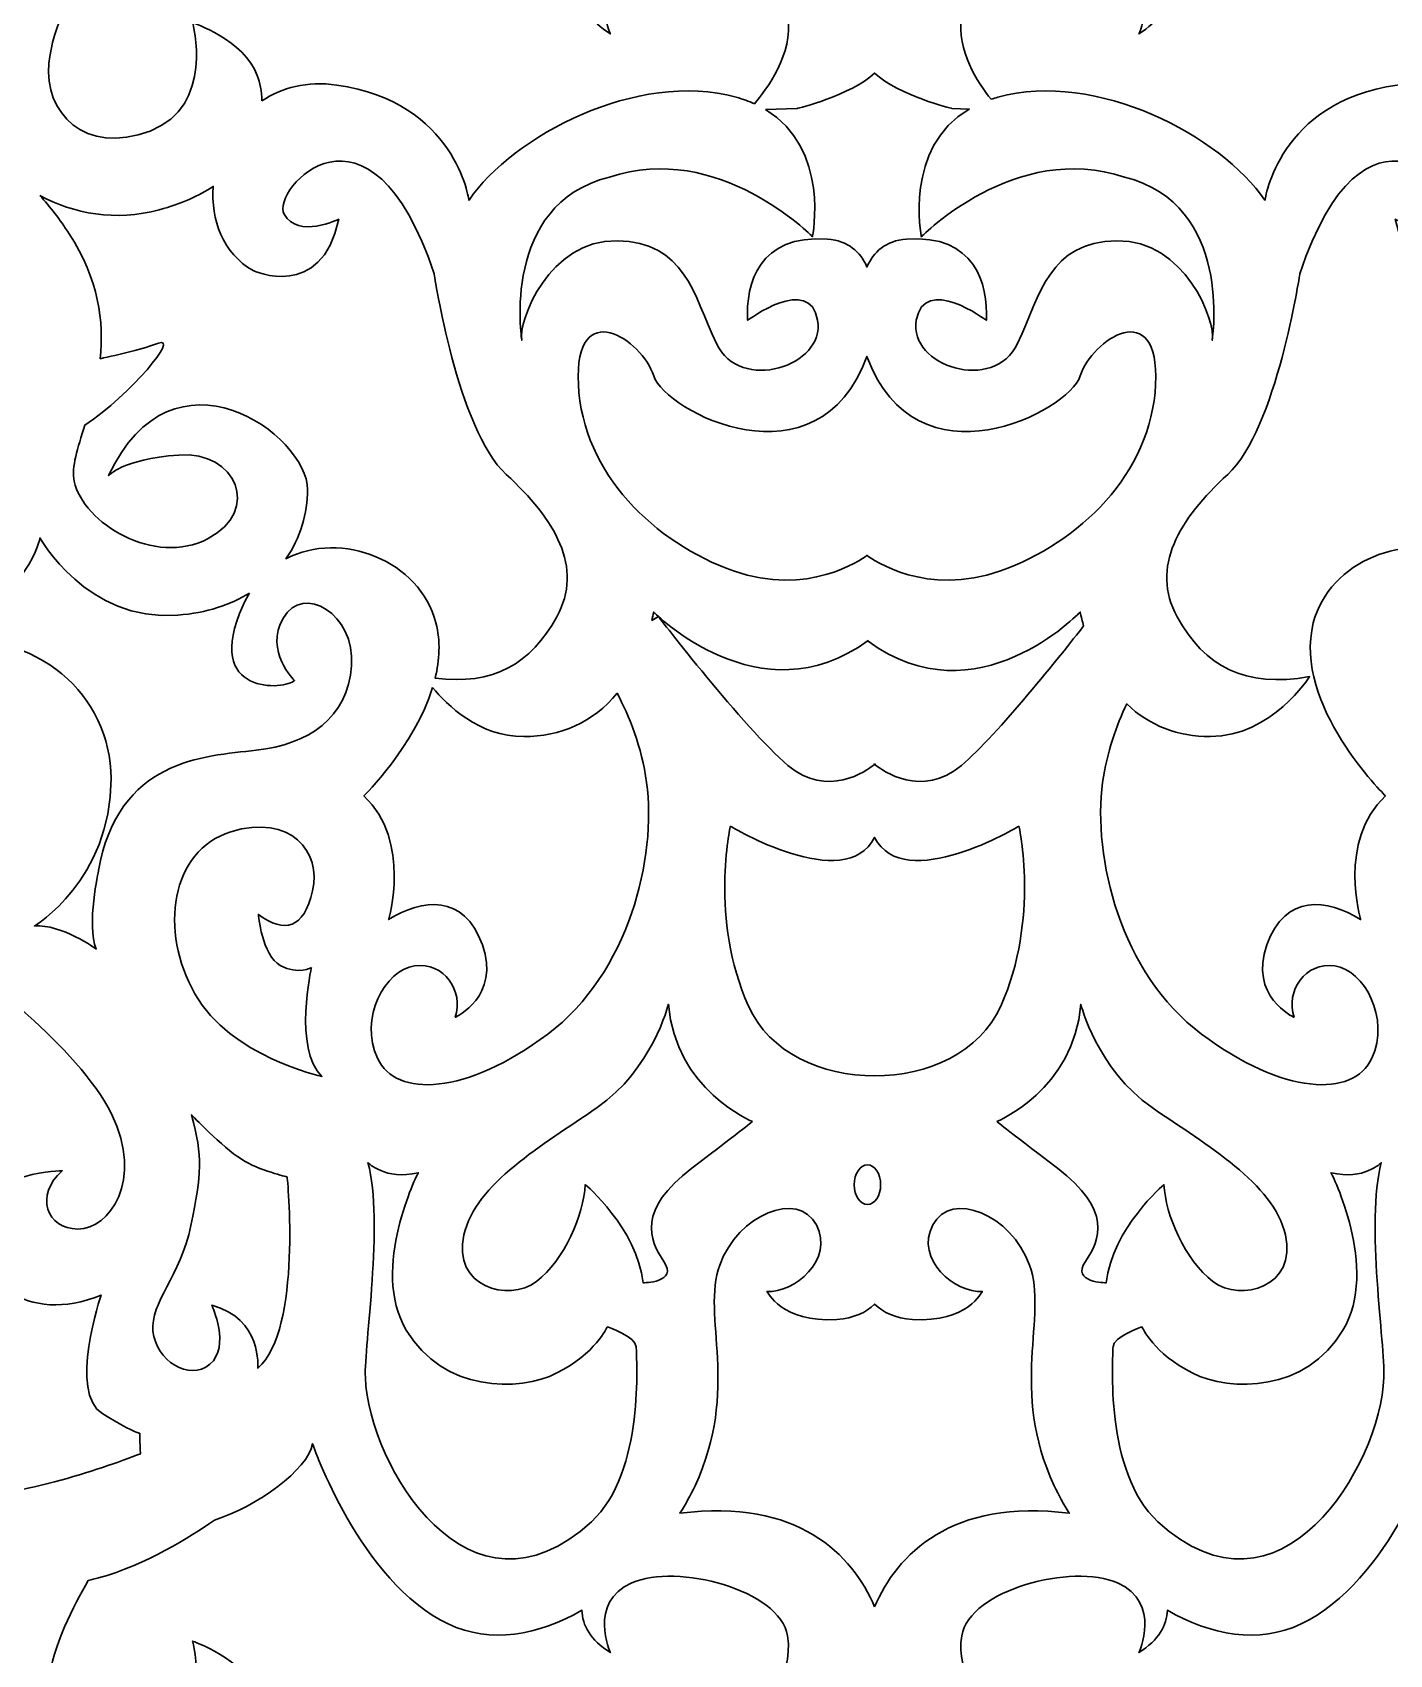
# Model space of a CAD drawing. Header units: centimetres. Extents: x -27 to -22.22, y -0.78 to 9.
# Drawn here: x -25.601 to -24.122, y 0.516 to 2.283 of the extents above; entities that cross this region are included whole.
import ezdxf

# ---------------------------------------------------------------- set-up
doc = ezdxf.new("R2010")
doc.units = ezdxf.units.CM
doc.header["$MEASUREMENT"] = 0
doc.layers.add('layer 1', color=7, linetype='Continuous')

msp = doc.modelspace()

# ---------------------------------------------------------------- linework, layer by layer
at = {"layer": 'layer 1', "color": 250, "lineweight": 30}
for points, knots in [([(-26.99914, 9.00077), (-26.99914, 9.00077), (-22.22244, 9.00077), (-22.22244, 9.00077), (-22.22244, 9.00077), (-22.22244, 9.00077), (-22.22244, -0.7761), (-22.22244, -0.7761), (-22.22244, -0.7761), (-22.22244, -0.7761), (-26.99914, -0.7761), (-26.99914, -0.7761), (-26.99914, -0.7761), (-26.99914, -0.7761), (-26.99914, 9.00077), (-26.99914, 9.00077)], [0, 0, 0, 0, 0.2, 0.2, 0.2, 0.2, 0.4, 0.4, 0.4, 0.4, 0.6, 0.6, 0.6, 0.6, 1, 1, 1, 1]), ([(-25.35103, 2.20883), (-25.35129, 2.21919), (-25.35323, 2.22864), (-25.35613, 2.23647), (-25.35613, 2.23647), (-25.37036, 2.27484), (-25.42669, 2.29412), (-25.42669, 2.29412), (-25.42669, 2.29412), (-25.42669, 2.29412), (-25.40153, 2.20331), (-25.47302, 2.1759), (-25.47302, 2.1759), (-25.5445, 2.14847), (-25.58874, 2.19695), (-25.5833, 2.24971), (-25.5833, 2.24971), (-25.57918, 2.28966), (-25.55577, 2.33271), (-25.54052, 2.36002), (-25.54052, 2.36002), (-25.5367, 2.36096), (-25.53294, 2.36194), (-25.52922, 2.36296), (-25.52922, 2.36296), (-25.47757, 2.37721), (-25.42963, 2.4071), (-25.40284, 2.4259), (-25.40284, 2.4259), (-25.35588, 2.44104), (-25.30129, 2.48053), (-25.29596, 2.50926), (-25.29596, 2.50926), (-25.29596, 2.50926), (-25.24442, 2.35859), (-25.14807, 2.31284), (-25.14807, 2.31284), (-25.102, 2.29093), (-25.04978, 2.30047), (-25.00243, 2.32784), (-25.00243, 2.32784), (-25.00195, 2.31151), (-24.9934, 2.29547), (-24.97136, 2.28172), (-24.97136, 2.28172), (-24.97136, 2.28172), (-24.99682, 2.33588), (-24.94804, 2.35755), (-24.94804, 2.35755), (-24.89925, 2.37921), (-24.78682, 2.35032), (-24.77834, 2.29978), (-24.77834, 2.29978), (-24.77174, 2.26044), (-24.80111, 2.22111), (-24.81446, 2.2056), (-24.81446, 2.2056), (-24.82051, 2.20833), (-24.82709, 2.21071), (-24.83427, 2.21268), (-24.83427, 2.21268), (-24.94233, 2.24228), (-25.07784, 2.1706), (-25.12546, 2.10043), (-25.12546, 2.10043), (-25.12546, 2.10043), (-25.14012, 2.20796), (-25.2695, 2.22602), (-25.2695, 2.22602), (-25.30209, 2.23056), (-25.32954, 2.2232), (-25.35103, 2.20883)], [0, 0, 0, 0, 0.0526316, 0.0526316, 0.0526316, 0.0526316, 0.1052632, 0.1052632, 0.1052632, 0.1052632, 0.1578947, 0.1578947, 0.1578947, 0.1578947, 0.2105263, 0.2105263, 0.2105263, 0.2105263, 0.2631579, 0.2631579, 0.2631579, 0.2631579, 0.3157895, 0.3157895, 0.3157895, 0.3157895, 0.3684211, 0.3684211, 0.3684211, 0.3684211, 0.4210526, 0.4210526, 0.4210526, 0.4210526, 0.4736842, 0.4736842, 0.4736842, 0.4736842, 0.5263158, 0.5263158, 0.5263158, 0.5263158, 0.5789474, 0.5789474, 0.5789474, 0.5789474, 0.6315789, 0.6315789, 0.6315789, 0.6315789, 0.6842105, 0.6842105, 0.6842105, 0.6842105, 0.7368421, 0.7368421, 0.7368421, 0.7368421, 0.7894737, 0.7894737, 0.7894737, 0.7894737, 0.8421053, 0.8421053, 0.8421053, 0.8421053, 0.8947368, 0.8947368, 0.8947368, 0.8947368, 1, 1, 1, 1]), ([(-24.55658, 2.21049), (-24.57098, 2.22837), (-24.59462, 2.26407), (-24.58862, 2.29978), (-24.58862, 2.29978), (-24.58014, 2.35032), (-24.46774, 2.37921), (-24.41895, 2.35755), (-24.41895, 2.35755), (-24.37015, 2.33588), (-24.39562, 2.28172), (-24.39562, 2.28172), (-24.39562, 2.28172), (-24.37356, 2.29547), (-24.36502, 2.31151), (-24.36454, 2.32784), (-24.36454, 2.32784), (-24.3172, 2.30047), (-24.26498, 2.29093), (-24.2189, 2.31284), (-24.2189, 2.31284), (-24.12255, 2.35859), (-24.07102, 2.50926), (-24.07102, 2.50926), (-24.07102, 2.50926), (-24.06571, 2.48053), (-24.0111, 2.44104), (-23.96414, 2.4259), (-23.96414, 2.4259), (-23.93737, 2.4071), (-23.88939, 2.37721), (-23.83776, 2.36296), (-23.83776, 2.36296), (-23.83403, 2.36194), (-23.83028, 2.36096), (-23.82645, 2.36002), (-23.82645, 2.36002), (-23.81122, 2.33271), (-23.78778, 2.28966), (-23.78367, 2.24971), (-23.78367, 2.24971), (-23.77823, 2.19695), (-23.82246, 2.14847), (-23.89396, 2.1759), (-23.89396, 2.1759), (-23.96546, 2.20331), (-23.94028, 2.29412), (-23.94028, 2.29412), (-23.94028, 2.29412), (-23.94028, 2.29412), (-23.99662, 2.27484), (-24.01084, 2.23647), (-24.01084, 2.23647), (-24.01505, 2.22514), (-24.01719, 2.21039), (-24.01524, 2.19443), (-24.01524, 2.19443), (-24.03836, 2.21783), (-24.07198, 2.23191), (-24.11417, 2.22602), (-24.11417, 2.22602), (-24.24355, 2.20796), (-24.2582, 2.10043), (-24.2582, 2.10043), (-24.2582, 2.10043), (-24.30583, 2.1706), (-24.44135, 2.24228), (-24.5494, 2.21268), (-24.5494, 2.21268), (-24.55187, 2.212), (-24.55424, 2.21126), (-24.55658, 2.21049)], [0, 0, 0, 0, 0.0526316, 0.0526316, 0.0526316, 0.0526316, 0.1052632, 0.1052632, 0.1052632, 0.1052632, 0.1578947, 0.1578947, 0.1578947, 0.1578947, 0.2105263, 0.2105263, 0.2105263, 0.2105263, 0.2631579, 0.2631579, 0.2631579, 0.2631579, 0.3157895, 0.3157895, 0.3157895, 0.3157895, 0.3684211, 0.3684211, 0.3684211, 0.3684211, 0.4210526, 0.4210526, 0.4210526, 0.4210526, 0.4736842, 0.4736842, 0.4736842, 0.4736842, 0.5263158, 0.5263158, 0.5263158, 0.5263158, 0.5789474, 0.5789474, 0.5789474, 0.5789474, 0.6315789, 0.6315789, 0.6315789, 0.6315789, 0.6842105, 0.6842105, 0.6842105, 0.6842105, 0.7368421, 0.7368421, 0.7368421, 0.7368421, 0.7894737, 0.7894737, 0.7894737, 0.7894737, 0.8421053, 0.8421053, 0.8421053, 0.8421053, 0.8947368, 0.8947368, 0.8947368, 0.8947368, 1, 1, 1, 1]), ([(-25.59316, 2.10569), (-25.55619, 2.08569), (-25.51062, 2.07715), (-25.46287, 2.09012), (-25.46287, 2.09012), (-25.43879, 2.09665), (-25.41947, 2.10541), (-25.40411, 2.1155), (-25.40411, 2.1155), (-25.40701, 2.07897), (-25.39354, 2.0429), (-25.36071, 2.02381), (-25.36071, 2.02381), (-25.36071, 2.02381), (-25.28648, 1.98953), (-25.26738, 2.07977), (-25.26738, 2.07977), (-25.26738, 2.07977), (-25.31192, 2.05812), (-25.32677, 2.08519), (-25.32677, 2.08519), (-25.34162, 2.11227), (-25.23344, 2.23142), (-25.16345, 2.02021), (-25.16345, 2.02021), (-25.16345, 2.02021), (-25.138, 1.85053), (-25.08497, 1.80178), (-25.08497, 1.80178), (-25.03193, 1.75304), (-25.00013, 1.70067), (-25.02982, 1.64652), (-25.02982, 1.64652), (-25.05781, 1.59545), (-25.09902, 1.5717), (-25.1623, 1.57974), (-25.1623, 1.57974), (-25.1575, 1.59947), (-25.15638, 1.61996), (-25.16149, 1.63995), (-25.16149, 1.63995), (-25.17876, 1.70783), (-25.26464, 1.74133), (-25.32491, 1.70986), (-25.32491, 1.70986), (-25.3089, 1.73295), (-25.30139, 1.75974), (-25.30139, 1.78504), (-25.30139, 1.78504), (-25.30139, 1.84535), (-25.44864, 1.95057), (-25.5181, 1.80042), (-25.5181, 1.80042), (-25.5181, 1.80042), (-25.5042, 1.81814), (-25.4417, 1.82288), (-25.4417, 1.82288), (-25.37917, 1.82761), (-25.35138, 1.76259), (-25.40974, 1.73185), (-25.40974, 1.73185), (-25.46809, 1.7011), (-25.54588, 1.74839), (-25.5556, 1.79451), (-25.5556, 1.79451), (-25.55877, 1.80953), (-25.55192, 1.83022), (-25.54401, 1.85555), (-25.54401, 1.85555), (-25.49329, 1.88888), (-25.44089, 1.95338), (-25.4639, 1.94465), (-25.4639, 1.94465), (-25.47923, 1.93887), (-25.50765, 1.93218), (-25.52731, 1.92787), (-25.52731, 1.92787), (-25.52309, 1.96799), (-25.52867, 2.01401), (-25.56115, 2.06406), (-25.56115, 2.06406), (-25.57119, 2.07953), (-25.58191, 2.09338), (-25.59316, 2.10569)], [0, 0, 0, 0, 0.0454545, 0.0454545, 0.0454545, 0.0454545, 0.0909091, 0.0909091, 0.0909091, 0.0909091, 0.1363636, 0.1363636, 0.1363636, 0.1363636, 0.1818182, 0.1818182, 0.1818182, 0.1818182, 0.2272727, 0.2272727, 0.2272727, 0.2272727, 0.2727273, 0.2727273, 0.2727273, 0.2727273, 0.3181818, 0.3181818, 0.3181818, 0.3181818, 0.3636364, 0.3636364, 0.3636364, 0.3636364, 0.4090909, 0.4090909, 0.4090909, 0.4090909, 0.4545455, 0.4545455, 0.4545455, 0.4545455, 0.5, 0.5, 0.5, 0.5, 0.5454545, 0.5454545, 0.5454545, 0.5454545, 0.5909091, 0.5909091, 0.5909091, 0.5909091, 0.6363636, 0.6363636, 0.6363636, 0.6363636, 0.6818182, 0.6818182, 0.6818182, 0.6818182, 0.7272727, 0.7272727, 0.7272727, 0.7272727, 0.7727273, 0.7727273, 0.7727273, 0.7727273, 0.8181818, 0.8181818, 0.8181818, 0.8181818, 0.8636364, 0.8636364, 0.8636364, 0.8636364, 0.9090909, 0.9090909, 0.9090909, 0.9090909, 1, 1, 1, 1]), ([(-24.80239, 2.19932), (-24.80239, 2.19932), (-24.76774, 2.2005), (-24.76774, 2.2005), (-24.76774, 2.2005), (-24.76774, 2.2005), (-24.70987, 2.2144), (-24.68349, 2.23902), (-24.68349, 2.23902), (-24.6571, 2.2144), (-24.59924, 2.2005), (-24.59924, 2.2005), (-24.59924, 2.2005), (-24.59924, 2.2005), (-24.58039, 2.19986), (-24.58039, 2.19986), (-24.58039, 2.19986), (-24.65226, 2.15767), (-24.63246, 2.06074), (-24.63246, 2.06074), (-24.63246, 2.06074), (-24.63246, 2.06074), (-24.52997, 2.16548), (-24.4112, 2.12577), (-24.4112, 2.12577), (-24.29241, 2.09589), (-24.31564, 1.94876), (-24.31566, 1.94801), (-24.31566, 1.94801), (-24.31144, 1.96785), (-24.34537, 2.05812), (-24.41961, 2.05632), (-24.41961, 2.05632), (-24.49385, 2.05452), (-24.50234, 1.99855), (-24.5278, 1.9444), (-24.5278, 1.9444), (-24.55324, 1.89023), (-24.64656, 1.9191), (-24.63808, 1.96967), (-24.63808, 1.96967), (-24.62959, 2.02021), (-24.56172, 1.96967), (-24.56172, 1.96967), (-24.56172, 1.96967), (-24.55959, 2.00939), (-24.57445, 2.06355), (-24.64869, 2.05812), (-24.64869, 2.05812), (-24.6717, 2.05644), (-24.68477, 2.04402), (-24.69183, 2.02768), (-24.69183, 2.02768), (-24.69892, 2.04402), (-24.71197, 2.05644), (-24.73498, 2.05812), (-24.73498, 2.05812), (-24.80922, 2.06355), (-24.82408, 2.00939), (-24.82195, 1.96967), (-24.82195, 1.96967), (-24.82195, 1.96967), (-24.75407, 2.02021), (-24.74558, 1.96967), (-24.74558, 1.96967), (-24.73709, 1.9191), (-24.83043, 1.89023), (-24.8559, 1.9444), (-24.8559, 1.9444), (-24.88134, 1.99855), (-24.88982, 2.05452), (-24.96407, 2.05632), (-24.96407, 2.05632), (-25.03831, 2.05812), (-25.07225, 1.96785), (-25.068, 1.94801), (-25.068, 1.94801), (-25.06804, 1.94876), (-25.09125, 2.09589), (-24.97249, 2.12577), (-24.97249, 2.12577), (-24.8537, 2.16548), (-24.75124, 2.06074), (-24.75124, 2.06074), (-24.75124, 2.06074), (-24.75124, 2.06074), (-24.73159, 2.15685), (-24.80239, 2.19932)], [0, 0, 0, 0, 0.0434783, 0.0434783, 0.0434783, 0.0434783, 0.0869565, 0.0869565, 0.0869565, 0.0869565, 0.1304348, 0.1304348, 0.1304348, 0.1304348, 0.173913, 0.173913, 0.173913, 0.173913, 0.2173913, 0.2173913, 0.2173913, 0.2173913, 0.2608696, 0.2608696, 0.2608696, 0.2608696, 0.3043478, 0.3043478, 0.3043478, 0.3043478, 0.3478261, 0.3478261, 0.3478261, 0.3478261, 0.3913043, 0.3913043, 0.3913043, 0.3913043, 0.4347826, 0.4347826, 0.4347826, 0.4347826, 0.4782609, 0.4782609, 0.4782609, 0.4782609, 0.5217391, 0.5217391, 0.5217391, 0.5217391, 0.5652174, 0.5652174, 0.5652174, 0.5652174, 0.6086957, 0.6086957, 0.6086957, 0.6086957, 0.6521739, 0.6521739, 0.6521739, 0.6521739, 0.6956522, 0.6956522, 0.6956522, 0.6956522, 0.7391304, 0.7391304, 0.7391304, 0.7391304, 0.7826087, 0.7826087, 0.7826087, 0.7826087, 0.826087, 0.826087, 0.826087, 0.826087, 0.8695652, 0.8695652, 0.8695652, 0.8695652, 0.9130435, 0.9130435, 0.9130435, 0.9130435, 1, 1, 1, 1]), ([(-23.98162, 2.13021), (-23.9643, 2.11394), (-23.93927, 2.09966), (-23.9041, 2.09012), (-23.9041, 2.09012), (-23.85635, 2.07715), (-23.81078, 2.08569), (-23.77381, 2.10569), (-23.77381, 2.10569), (-23.78505, 2.09338), (-23.79579, 2.07953), (-23.80582, 2.06406), (-23.80582, 2.06406), (-23.83831, 2.01401), (-23.84391, 1.96799), (-23.83967, 1.92787), (-23.83967, 1.92787), (-23.85932, 1.93218), (-23.88774, 1.93887), (-23.90307, 1.94465), (-23.90307, 1.94465), (-23.92608, 1.95338), (-23.8737, 1.88888), (-23.82296, 1.85555), (-23.82296, 1.85555), (-23.81505, 1.83022), (-23.8082, 1.80953), (-23.81136, 1.79451), (-23.81136, 1.79451), (-23.8211, 1.74839), (-23.89889, 1.7011), (-23.95725, 1.73185), (-23.95725, 1.73185), (-24.01558, 1.76259), (-23.98781, 1.82761), (-23.92529, 1.82288), (-23.92529, 1.82288), (-23.86277, 1.81814), (-23.8489, 1.80042), (-23.8489, 1.80042), (-23.8489, 1.80042), (-23.91834, 1.95057), (-24.0656, 1.84535), (-24.0656, 1.78504), (-24.0656, 1.78504), (-24.0656, 1.75974), (-24.05809, 1.73295), (-24.04205, 1.70986), (-24.04205, 1.70986), (-24.10234, 1.74133), (-24.1882, 1.70783), (-24.2055, 1.63995), (-24.2055, 1.63995), (-24.22826, 1.55056), (-24.12703, 1.45171), (-24.12703, 1.45171), (-24.12703, 1.45171), (-24.17947, 1.40136), (-24.15392, 1.31668), (-24.15392, 1.31668), (-24.15392, 1.31668), (-24.19021, 1.33957), (-24.23591, 1.34529), (-24.25608, 1.28924), (-24.25608, 1.28924), (-24.27625, 1.23316), (-24.22651, 1.21028), (-24.22651, 1.21028), (-24.22651, 1.21028), (-24.23591, 1.23889), (-24.21442, 1.27093), (-24.18215, 1.26636), (-24.18215, 1.26636), (-24.14988, 1.26178), (-24.12166, 1.20914), (-24.14182, 1.16565), (-24.14182, 1.16565), (-24.16199, 1.1222), (-24.23862, 1.12562), (-24.32735, 1.19198), (-24.32735, 1.19198), (-24.41607, 1.25834), (-24.44604, 1.38505), (-24.43504, 1.46608), (-24.43504, 1.46608), (-24.43055, 1.49935), (-24.41988, 1.52866), (-24.40885, 1.55169), (-24.40885, 1.55169), (-24.38392, 1.52773), (-24.35258, 1.51615), (-24.31782, 1.51615), (-24.31782, 1.51615), (-24.25062, 1.51615), (-24.20961, 1.58154), (-24.20961, 1.58154), (-24.20961, 1.58154), (-24.27961, 1.56889), (-24.32415, 1.59238), (-24.35385, 1.64652), (-24.35385, 1.64652), (-24.38354, 1.70067), (-24.35172, 1.75304), (-24.2987, 1.80178), (-24.2987, 1.80178), (-24.24568, 1.85053), (-24.22023, 2.02021), (-24.22023, 2.02021), (-24.22023, 2.02021), (-24.15023, 2.23142), (-24.04205, 2.11227), (-24.0569, 2.08519), (-24.0569, 2.08519), (-24.07176, 2.05812), (-24.11628, 2.07977), (-24.11628, 2.07977), (-24.11628, 2.07977), (-24.0972, 1.98953), (-24.02295, 2.02381), (-24.02295, 2.02381), (-24.02295, 2.02381), (-23.98571, 2.04546), (-23.9734, 2.08897), (-23.98162, 2.13021)], [0, 0, 0, 0, 0.03125, 0.03125, 0.03125, 0.03125, 0.0625, 0.0625, 0.0625, 0.0625, 0.09375, 0.09375, 0.09375, 0.09375, 0.125, 0.125, 0.125, 0.125, 0.15625, 0.15625, 0.15625, 0.15625, 0.1875, 0.1875, 0.1875, 0.1875, 0.21875, 0.21875, 0.21875, 0.21875, 0.25, 0.25, 0.25, 0.25, 0.28125, 0.28125, 0.28125, 0.28125, 0.3125, 0.3125, 0.3125, 0.3125, 0.34375, 0.34375, 0.34375, 0.34375, 0.375, 0.375, 0.375, 0.375, 0.40625, 0.40625, 0.40625, 0.40625, 0.4375, 0.4375, 0.4375, 0.4375, 0.46875, 0.46875, 0.46875, 0.46875, 0.5, 0.5, 0.5, 0.5, 0.53125, 0.53125, 0.53125, 0.53125, 0.5625, 0.5625, 0.5625, 0.5625, 0.59375, 0.59375, 0.59375, 0.59375, 0.625, 0.625, 0.625, 0.625, 0.65625, 0.65625, 0.65625, 0.65625, 0.6875, 0.6875, 0.6875, 0.6875, 0.71875, 0.71875, 0.71875, 0.71875, 0.75, 0.75, 0.75, 0.75, 0.78125, 0.78125, 0.78125, 0.78125, 0.8125, 0.8125, 0.8125, 0.8125, 0.84375, 0.84375, 0.84375, 0.84375, 0.875, 0.875, 0.875, 0.875, 0.90625, 0.90625, 0.90625, 0.90625, 0.9375, 0.9375, 0.9375, 0.9375, 1, 1, 1, 1]), ([(-24.69155, 1.71339), (-24.69155, 1.71339), (-24.6921, 1.7134), (-24.6921, 1.7134), (-24.6921, 1.7134), (-24.69815, 1.70893), (-24.75661, 1.66793), (-24.83732, 1.69664), (-24.83732, 1.69664), (-24.92259, 1.72699), (-25.00167, 1.80221), (-25.00631, 1.89986), (-25.00631, 1.89986), (-25.01096, 1.99752), (-24.93654, 1.94869), (-24.92415, 1.9091), (-24.92415, 1.9091), (-24.91187, 1.86997), (-24.74507, 1.78444), (-24.69183, 1.93038), (-24.69183, 1.93038), (-24.6386, 1.78444), (-24.47178, 1.86997), (-24.45953, 1.9091), (-24.45953, 1.9091), (-24.44712, 1.94869), (-24.37271, 1.99752), (-24.37735, 1.89986), (-24.37735, 1.89986), (-24.38201, 1.80221), (-24.46108, 1.72699), (-24.54634, 1.69664), (-24.54634, 1.69664), (-24.62699, 1.66795), (-24.68541, 1.70883), (-24.69155, 1.71339)], [0, 0, 0, 0, 0.1, 0.1, 0.1, 0.1, 0.2, 0.2, 0.2, 0.2, 0.3, 0.3, 0.3, 0.3, 0.4, 0.4, 0.4, 0.4, 0.5, 0.5, 0.5, 0.5, 0.6, 0.6, 0.6, 0.6, 0.7, 0.7, 0.7, 0.7, 0.8, 0.8, 0.8, 0.8, 1, 1, 1, 1]), ([(-25.36456, 1.67246), (-25.36711, 1.66835), (-25.36945, 1.66397), (-25.37155, 1.65932), (-25.37155, 1.65932), (-25.41707, 1.5595), (-25.32429, 1.56695), (-25.31553, 1.57737), (-25.31553, 1.57737), (-25.31553, 1.57737), (-25.34892, 1.60862), (-25.32772, 1.64561), (-25.32772, 1.64561), (-25.30651, 1.68263), (-25.24923, 1.65013), (-25.25348, 1.59327), (-25.25348, 1.59327), (-25.25771, 1.53641), (-25.30014, 1.50752), (-25.35741, 1.50121), (-25.35741, 1.50121), (-25.41468, 1.49489), (-25.50811, 1.49095), (-25.5291, 1.37027), (-25.5291, 1.37027), (-25.5291, 1.37027), (-25.54242, 1.31098), (-25.53168, 1.28467), (-25.53168, 1.28467), (-25.53168, 1.28467), (-25.56931, 1.31212), (-25.59889, 1.30983), (-25.59889, 1.30983), (-25.59889, 1.30983), (-25.51553, 1.35978), (-25.51553, 1.47041), (-25.51553, 1.47041), (-25.51553, 1.56101), (-25.59584, 1.63456), (-25.7036, 1.61952), (-25.7036, 1.61952), (-25.60143, 1.67252), (-25.59303, 1.7326), (-25.59303, 1.7326), (-25.59303, 1.7326), (-25.59303, 1.7326), (-25.54175, 1.64066), (-25.44287, 1.64846), (-25.44287, 1.64846), (-25.41112, 1.65095), (-25.38517, 1.65971), (-25.36456, 1.67246)], [0, 0, 0, 0, 0.0714286, 0.0714286, 0.0714286, 0.0714286, 0.1428571, 0.1428571, 0.1428571, 0.1428571, 0.2142857, 0.2142857, 0.2142857, 0.2142857, 0.2857143, 0.2857143, 0.2857143, 0.2857143, 0.3571429, 0.3571429, 0.3571429, 0.3571429, 0.4285714, 0.4285714, 0.4285714, 0.4285714, 0.5, 0.5, 0.5, 0.5, 0.5714286, 0.5714286, 0.5714286, 0.5714286, 0.6428571, 0.6428571, 0.6428571, 0.6428571, 0.7142857, 0.7142857, 0.7142857, 0.7142857, 0.7857143, 0.7857143, 0.7857143, 0.7857143, 0.8571429, 0.8571429, 0.8571429, 0.8571429, 1, 1, 1, 1]), ([(-24.92629, 1.64267), (-24.92552, 1.64566), (-24.92481, 1.64868), (-24.92415, 1.65177), (-24.92415, 1.65177), (-24.92415, 1.65177), (-24.80827, 1.53419), (-24.69056, 1.62078), (-24.69056, 1.62078), (-24.69056, 1.62078), (-24.69055, 1.6201), (-24.69055, 1.6201), (-24.69055, 1.6201), (-24.57271, 1.53302), (-24.45953, 1.65177), (-24.45953, 1.65177), (-24.45953, 1.65177), (-24.45839, 1.64658), (-24.45716, 1.64156), (-24.45582, 1.63668), (-24.45582, 1.63668), (-24.47935, 1.60659), (-24.54964, 1.51819), (-24.58888, 1.48479), (-24.58888, 1.48479), (-24.63193, 1.44815), (-24.67499, 1.47905), (-24.68284, 1.4853), (-24.68284, 1.4853), (-24.68284, 1.4853), (-24.68287, 1.48635), (-24.68287, 1.48635), (-24.68287, 1.48635), (-24.68287, 1.48635), (-24.68309, 1.48615), (-24.68349, 1.48582), (-24.68349, 1.48582), (-24.68389, 1.48615), (-24.68411, 1.48635), (-24.68411, 1.48635), (-24.68411, 1.48635), (-24.68411, 1.48635), (-24.68412, 1.4853), (-24.68412, 1.4853), (-24.68412, 1.4853), (-24.69198, 1.47905), (-24.73503, 1.44814), (-24.7781, 1.48479), (-24.7781, 1.48479), (-24.82571, 1.52533), (-24.9191, 1.64688), (-24.9191, 1.64688), (-24.9191, 1.64688), (-24.9191, 1.64688), (-24.92629, 1.64267), (-24.92629, 1.64267)], [0, 0, 0, 0, 0.0666667, 0.0666667, 0.0666667, 0.0666667, 0.1333333, 0.1333333, 0.1333333, 0.1333333, 0.2, 0.2, 0.2, 0.2, 0.2666667, 0.2666667, 0.2666667, 0.2666667, 0.3333333, 0.3333333, 0.3333333, 0.3333333, 0.4, 0.4, 0.4, 0.4, 0.4666667, 0.4666667, 0.4666667, 0.4666667, 0.5333333, 0.5333333, 0.5333333, 0.5333333, 0.6, 0.6, 0.6, 0.6, 0.6666667, 0.6666667, 0.6666667, 0.6666667, 0.7333333, 0.7333333, 0.7333333, 0.7333333, 0.8, 0.8, 0.8, 0.8, 0.8666667, 0.8666667, 0.8666667, 0.8666667, 1, 1, 1, 1]), ([(-25.16513, 1.56952), (-25.14963, 1.55064), (-25.11467, 1.51615), (-25.06585, 1.51615), (-25.06585, 1.51615), (-25.02583, 1.51615), (-24.99039, 1.5315), (-24.96402, 1.56336), (-24.96402, 1.56336), (-24.95109, 1.53898), (-24.93723, 1.50526), (-24.93192, 1.46608), (-24.93192, 1.46608), (-24.92093, 1.38505), (-24.9509, 1.25834), (-25.03964, 1.19198), (-25.03964, 1.19198), (-25.12836, 1.12562), (-25.205, 1.1222), (-25.22517, 1.16565), (-25.22517, 1.16565), (-25.24532, 1.20914), (-25.21709, 1.26178), (-25.18483, 1.26636), (-25.18483, 1.26636), (-25.15256, 1.27093), (-25.13105, 1.23889), (-25.14047, 1.21028), (-25.14047, 1.21028), (-25.14047, 1.21028), (-25.09073, 1.23316), (-25.1109, 1.28924), (-25.1109, 1.28924), (-25.13105, 1.34529), (-25.17676, 1.33957), (-25.21305, 1.31668), (-25.21305, 1.31668), (-25.21305, 1.31668), (-25.18752, 1.40136), (-25.23995, 1.45171), (-25.23995, 1.45171), (-25.23995, 1.45171), (-25.1849, 1.50547), (-25.16513, 1.56952)], [0, 0, 0, 0, 0.0833333, 0.0833333, 0.0833333, 0.0833333, 0.1666667, 0.1666667, 0.1666667, 0.1666667, 0.25, 0.25, 0.25, 0.25, 0.3333333, 0.3333333, 0.3333333, 0.3333333, 0.4166667, 0.4166667, 0.4166667, 0.4166667, 0.5, 0.5, 0.5, 0.5, 0.5833333, 0.5833333, 0.5833333, 0.5833333, 0.6666667, 0.6666667, 0.6666667, 0.6666667, 0.75, 0.75, 0.75, 0.75, 0.8333333, 0.8333333, 0.8333333, 0.8333333, 1, 1, 1, 1]), ([(-25.29709, 1.26467), (-25.29709, 1.26467), (-25.31721, 1.17582), (-25.28576, 1.14584), (-25.28576, 1.14584), (-25.28576, 1.14584), (-25.38512, 1.16726), (-25.42411, 1.23577), (-25.42411, 1.23577), (-25.46312, 1.30428), (-25.45053, 1.39206), (-25.38512, 1.41241), (-25.38512, 1.41241), (-25.31973, 1.43273), (-25.28576, 1.38992), (-25.29582, 1.34817), (-25.29582, 1.34817), (-25.30589, 1.30641), (-25.32602, 1.30108), (-25.35496, 1.32248), (-25.35496, 1.32248), (-25.35496, 1.32248), (-25.35117, 1.27753), (-25.33106, 1.26681), (-25.33106, 1.26681), (-25.31093, 1.25611), (-25.29709, 1.26467), (-25.29709, 1.26467)], [0, 0, 0, 0, 0.125, 0.125, 0.125, 0.125, 0.25, 0.25, 0.25, 0.25, 0.375, 0.375, 0.375, 0.375, 0.5, 0.5, 0.5, 0.5, 0.625, 0.625, 0.625, 0.625, 0.75, 0.75, 0.75, 0.75, 1, 1, 1, 1]), ([(-24.54601, 1.22249), (-24.50345, 1.31785), (-24.52631, 1.41853), (-24.52631, 1.41853), (-24.52631, 1.41853), (-24.52631, 1.41853), (-24.65136, 1.34314), (-24.68349, 1.40629), (-24.68349, 1.40629), (-24.71562, 1.34314), (-24.84067, 1.41853), (-24.84067, 1.41853), (-24.84067, 1.41853), (-24.84067, 1.41853), (-24.86352, 1.31785), (-24.82095, 1.22249), (-24.82095, 1.22249), (-24.77563, 1.12096), (-24.59117, 1.12137), (-24.54601, 1.22249)], [0, 0, 0, 0, 0.1666667, 0.1666667, 0.1666667, 0.1666667, 0.3333333, 0.3333333, 0.3333333, 0.3333333, 0.5, 0.5, 0.5, 0.5, 0.6666667, 0.6666667, 0.6666667, 0.6666667, 1, 1, 1, 1]), ([(-26.0494, 1.09387), (-26.03496, 1.09584), (-26.01942, 1.09913), (-26.00277, 1.10386), (-26.00277, 1.10386), (-25.87091, 1.14126), (-25.86956, 1.23076), (-25.86956, 1.2962), (-25.86956, 1.2962), (-25.86956, 1.2962), (-25.78532, 1.2167), (-25.66994, 1.26502), (-25.66994, 1.26502), (-25.66994, 1.26502), (-25.55048, 1.17779), (-25.515, 1.10501), (-25.515, 1.10501), (-25.4795, 1.03226), (-25.51731, 0.97964), (-25.55155, 0.97964), (-25.55155, 0.97964), (-25.58577, 0.97964), (-25.59886, 1.0165), (-25.56867, 1.04303), (-25.56867, 1.04303), (-25.56867, 1.04303), (-25.64541, 1.04228), (-25.66194, 0.99712), (-25.66194, 0.99712), (-25.70695, 1.03834), (-25.78345, 1.06177), (-25.83374, 1.04546), (-25.83374, 1.04546), (-25.90726, 1.0216), (-25.95978, 0.9218), (-25.95978, 0.9218), (-25.95978, 0.9218), (-25.949, 1.00792), (-25.99434, 1.07368), (-26.0494, 1.09387)], [0, 0, 0, 0, 0.0909091, 0.0909091, 0.0909091, 0.0909091, 0.1818182, 0.1818182, 0.1818182, 0.1818182, 0.2727273, 0.2727273, 0.2727273, 0.2727273, 0.3636364, 0.3636364, 0.3636364, 0.3636364, 0.4545455, 0.4545455, 0.4545455, 0.4545455, 0.5454545, 0.5454545, 0.5454545, 0.5454545, 0.6363636, 0.6363636, 0.6363636, 0.6363636, 0.7272727, 0.7272727, 0.7272727, 0.7272727, 0.8181818, 0.8181818, 0.8181818, 0.8181818, 1, 1, 1, 1]), ([(-24.81655, 1.0967), (-24.81655, 1.0967), (-24.90079, 1.13098), (-24.90812, 1.2245), (-24.90812, 1.2245), (-24.90812, 1.2245), (-24.92616, 1.15309), (-24.98586, 1.11189), (-24.98586, 1.11189), (-25.04555, 1.0707), (-25.11814, 1.02951), (-25.13105, 0.97322), (-25.13105, 0.97322), (-25.14395, 0.91693), (-25.08266, 0.89907), (-25.05202, 0.92243), (-25.05202, 0.92243), (-25.02135, 0.94575), (-25.00039, 0.99518), (-24.99877, 1.02812), (-24.99877, 1.02812), (-24.99877, 1.02812), (-24.9423, 0.98009), (-24.93584, 0.92104), (-24.93584, 0.92104), (-24.93584, 0.92104), (-24.89713, 0.92104), (-24.91327, 0.94438), (-24.91327, 0.94438), (-24.92939, 0.96773), (-24.9423, 1.00067), (-24.8826, 1.04598), (-24.8826, 1.04598), (-24.82293, 1.0913), (-24.81655, 1.0967), (-24.81655, 1.0967)], [0, 0, 0, 0, 0.1, 0.1, 0.1, 0.1, 0.2, 0.2, 0.2, 0.2, 0.3, 0.3, 0.3, 0.3, 0.4, 0.4, 0.4, 0.4, 0.5, 0.5, 0.5, 0.5, 0.6, 0.6, 0.6, 0.6, 0.7, 0.7, 0.7, 0.7, 0.8, 0.8, 0.8, 0.8, 1, 1, 1, 1]), ([(-24.55043, 1.0967), (-24.55043, 1.0967), (-24.46617, 1.13098), (-24.45886, 1.2245), (-24.45886, 1.2245), (-24.45886, 1.2245), (-24.44079, 1.15309), (-24.38111, 1.11189), (-24.38111, 1.11189), (-24.32142, 1.0707), (-24.24881, 1.02951), (-24.23591, 0.97322), (-24.23591, 0.97322), (-24.22301, 0.91693), (-24.28432, 0.89907), (-24.31497, 0.92243), (-24.31497, 0.92243), (-24.34562, 0.94575), (-24.36659, 0.99518), (-24.36821, 1.02812), (-24.36821, 1.02812), (-24.36821, 1.02812), (-24.42468, 0.98009), (-24.43113, 0.92104), (-24.43113, 0.92104), (-24.43113, 0.92104), (-24.46985, 0.92104), (-24.45371, 0.94438), (-24.45371, 0.94438), (-24.43758, 0.96773), (-24.42468, 1.00067), (-24.48436, 1.04598), (-24.48436, 1.04598), (-24.54404, 1.0913), (-24.55043, 1.0967), (-24.55043, 1.0967)], [0, 0, 0, 0, 0.1, 0.1, 0.1, 0.1, 0.2, 0.2, 0.2, 0.2, 0.3, 0.3, 0.3, 0.3, 0.4, 0.4, 0.4, 0.4, 0.5, 0.5, 0.5, 0.5, 0.6, 0.6, 0.6, 0.6, 0.7, 0.7, 0.7, 0.7, 0.8, 0.8, 0.8, 0.8, 1, 1, 1, 1]), ([(-25.32358, 1.03649), (-25.32358, 1.03649), (-25.3068, 0.87074), (-25.35549, 0.82787), (-25.35549, 0.82787), (-25.35549, 0.82787), (-25.35092, 0.88244), (-25.4057, 0.89653), (-25.4057, 0.89653), (-25.4057, 0.89653), (-25.38502, 0.85165), (-25.40776, 0.83229), (-25.40776, 0.83229), (-25.4305, 0.81295), (-25.46668, 0.83668), (-25.46978, 0.86836), (-25.46978, 0.86836), (-25.47289, 0.90002), (-25.43981, 0.92731), (-25.42845, 0.98362), (-25.42845, 0.98362), (-25.41705, 1.03992), (-25.41531, 1.05808), (-25.42788, 1.10412), (-25.42788, 1.10412), (-25.42788, 1.10412), (-25.39393, 1.06879), (-25.37381, 1.05594), (-25.37381, 1.05594), (-25.35368, 1.04309), (-25.32358, 1.03649), (-25.32358, 1.03649)], [0, 0, 0, 0, 0.1111111, 0.1111111, 0.1111111, 0.1111111, 0.2222222, 0.2222222, 0.2222222, 0.2222222, 0.3333333, 0.3333333, 0.3333333, 0.3333333, 0.4444444, 0.4444444, 0.4444444, 0.4444444, 0.5555556, 0.5555556, 0.5555556, 0.5555556, 0.6666667, 0.6666667, 0.6666667, 0.6666667, 0.7777778, 0.7777778, 0.7777778, 0.7777778, 1, 1, 1, 1]), ([(-24.94324, 0.85114), (-24.94321, 0.83993), (-24.93324, 0.71475), (-24.99216, 0.66064), (-24.99216, 0.66064), (-25.12452, 0.53904), (-25.23432, 0.72073), (-25.23841, 0.81787), (-25.23841, 0.81787), (-25.23982, 0.85219), (-25.21824, 0.987), (-25.23551, 1.05195), (-25.23551, 1.05195), (-25.23551, 1.05195), (-25.21679, 1.03234), (-25.18079, 1.04092), (-25.18079, 1.04092), (-25.18079, 1.04092), (-25.23409, 0.93675), (-25.19376, 0.86934), (-25.19376, 0.86934), (-25.15343, 0.80194), (-25.07137, 0.80194), (-25.02961, 0.82277), (-25.02961, 0.82277), (-24.98783, 0.8436), (-24.97488, 0.87302), (-24.97488, 0.87302), (-24.97488, 0.87302), (-24.97488, 0.87302), (-24.94326, 0.86236), (-24.94324, 0.85114)], [0, 0, 0, 0, 0.1111111, 0.1111111, 0.1111111, 0.1111111, 0.2222222, 0.2222222, 0.2222222, 0.2222222, 0.3333333, 0.3333333, 0.3333333, 0.3333333, 0.4444444, 0.4444444, 0.4444444, 0.4444444, 0.5555556, 0.5555556, 0.5555556, 0.5555556, 0.6666667, 0.6666667, 0.6666667, 0.6666667, 0.7777778, 0.7777778, 0.7777778, 0.7777778, 1, 1, 1, 1]), ([(-24.69137, 1.04954), (-24.68344, 1.04954), (-24.67697, 1.03983), (-24.67697, 1.0279), (-24.67697, 1.0279), (-24.67697, 1.016), (-24.68344, 1.0063), (-24.69137, 1.0063), (-24.69137, 1.0063), (-24.6993, 1.0063), (-24.70576, 1.016), (-24.70576, 1.0279), (-24.70576, 1.0279), (-24.70576, 1.03983), (-24.6993, 1.04954), (-24.69137, 1.04954)], [0, 0, 0, 0, 0.2, 0.2, 0.2, 0.2, 0.4, 0.4, 0.4, 0.4, 0.6, 0.6, 0.6, 0.6, 1, 1, 1, 1]), ([(-24.42375, 0.85114), (-24.42377, 0.83993), (-24.43372, 0.71475), (-24.37483, 0.66064), (-24.37483, 0.66064), (-24.24245, 0.53904), (-24.13265, 0.72073), (-24.12857, 0.81787), (-24.12857, 0.81787), (-24.12713, 0.85219), (-24.14873, 0.987), (-24.13145, 1.05195), (-24.13145, 1.05195), (-24.13145, 1.05195), (-24.15016, 1.03234), (-24.18617, 1.04092), (-24.18617, 1.04092), (-24.18617, 1.04092), (-24.1329, 0.93675), (-24.17322, 0.86934), (-24.17322, 0.86934), (-24.21353, 0.80194), (-24.29561, 0.80194), (-24.33737, 0.82277), (-24.33737, 0.82277), (-24.37914, 0.8436), (-24.3921, 0.87302), (-24.3921, 0.87302), (-24.3921, 0.87302), (-24.3921, 0.87302), (-24.42372, 0.86236), (-24.42375, 0.85114)], [0, 0, 0, 0, 0.1111111, 0.1111111, 0.1111111, 0.1111111, 0.2222222, 0.2222222, 0.2222222, 0.2222222, 0.3333333, 0.3333333, 0.3333333, 0.3333333, 0.4444444, 0.4444444, 0.4444444, 0.4444444, 0.5555556, 0.5555556, 0.5555556, 0.5555556, 0.6666667, 0.6666667, 0.6666667, 0.6666667, 0.7777778, 0.7777778, 0.7777778, 0.7777778, 1, 1, 1, 1]), ([(-24.68348, 0.56799), (-24.65959, 0.62453), (-24.59962, 0.68675), (-24.47142, 0.66994), (-24.47142, 0.66994), (-24.4775, 0.67976), (-24.48298, 0.6898), (-24.48776, 0.69999), (-24.48776, 0.69999), (-24.53707, 0.80487), (-24.49448, 0.88497), (-24.51465, 0.94027), (-24.51465, 0.94027), (-24.53484, 0.99556), (-24.59981, 1.02226), (-24.61996, 0.98413), (-24.61996, 0.98413), (-24.64012, 0.94598), (-24.59533, 0.90975), (-24.56619, 0.91166), (-24.56619, 0.91166), (-24.56619, 0.91166), (-24.58187, 0.87733), (-24.64237, 0.88116), (-24.64237, 0.88116), (-24.66074, 0.88232), (-24.67414, 0.88858), (-24.68349, 0.89791), (-24.68349, 0.89791), (-24.69282, 0.88858), (-24.70624, 0.88232), (-24.72461, 0.88116), (-24.72461, 0.88116), (-24.7851, 0.87733), (-24.80077, 0.91166), (-24.80077, 0.91166), (-24.80077, 0.91166), (-24.77164, 0.90975), (-24.72685, 0.94598), (-24.74701, 0.98413), (-24.74701, 0.98413), (-24.76717, 1.02226), (-24.83217, 0.99556), (-24.85231, 0.94027), (-24.85231, 0.94027), (-24.87249, 0.88497), (-24.82991, 0.80487), (-24.8792, 0.69999), (-24.8792, 0.69999), (-24.88399, 0.6898), (-24.88947, 0.67976), (-24.89556, 0.66994), (-24.89556, 0.66994), (-24.76735, 0.68675), (-24.70737, 0.62453), (-24.68348, 0.56799)], [0, 0, 0, 0, 0.0666667, 0.0666667, 0.0666667, 0.0666667, 0.1333333, 0.1333333, 0.1333333, 0.1333333, 0.2, 0.2, 0.2, 0.2, 0.2666667, 0.2666667, 0.2666667, 0.2666667, 0.3333333, 0.3333333, 0.3333333, 0.3333333, 0.4, 0.4, 0.4, 0.4, 0.4666667, 0.4666667, 0.4666667, 0.4666667, 0.5333333, 0.5333333, 0.5333333, 0.5333333, 0.6, 0.6, 0.6, 0.6, 0.6666667, 0.6666667, 0.6666667, 0.6666667, 0.7333333, 0.7333333, 0.7333333, 0.7333333, 0.8, 0.8, 0.8, 0.8, 0.8666667, 0.8666667, 0.8666667, 0.8666667, 1, 1, 1, 1]), ([(-25.62615, 0.91082), (-25.60153, 0.89555), (-25.5668, 0.89086), (-25.52636, 0.90766), (-25.52636, 0.90766), (-25.52636, 0.90766), (-25.56258, 0.80105), (-25.52449, 0.77817), (-25.52449, 0.77817), (-25.48641, 0.7553), (-25.48416, 0.7572), (-25.48416, 0.7572), (-25.48416, 0.7572), (-25.48416, 0.7572), (-25.48436, 0.74784), (-25.48325, 0.73481), (-25.48325, 0.73481), (-25.52931, 0.71707), (-25.61705, 0.6875), (-25.69568, 0.68511), (-25.69568, 0.68511), (-25.80861, 0.68169), (-25.96724, 0.73546), (-25.93498, 0.84759), (-25.93498, 0.84759), (-25.90272, 0.95973), (-25.75214, 0.95628), (-25.71855, 0.92653), (-25.71855, 0.92653), (-25.68494, 0.89679), (-25.70769, 0.82644), (-25.70769, 0.82644), (-25.70769, 0.82644), (-25.70769, 0.82644), (-25.63536, 0.84859), (-25.62615, 0.91082)], [0, 0, 0, 0, 0.1, 0.1, 0.1, 0.1, 0.2, 0.2, 0.2, 0.2, 0.3, 0.3, 0.3, 0.3, 0.4, 0.4, 0.4, 0.4, 0.5, 0.5, 0.5, 0.5, 0.6, 0.6, 0.6, 0.6, 0.7, 0.7, 0.7, 0.7, 0.8, 0.8, 0.8, 0.8, 1, 1, 1, 1]), ([(-25.35115, 0.43765), (-25.35043, 0.45101), (-25.35252, 0.46326), (-25.35613, 0.47298), (-25.35613, 0.47298), (-25.37036, 0.51135), (-25.42669, 0.53063), (-25.42669, 0.53063), (-25.42669, 0.53063), (-25.42669, 0.53063), (-25.40153, 0.43981), (-25.47302, 0.41241), (-25.47302, 0.41241), (-25.5445, 0.38498), (-25.58874, 0.43346), (-25.5833, 0.48622), (-25.5833, 0.48622), (-25.57918, 0.52617), (-25.55577, 0.56922), (-25.54052, 0.59653), (-25.54052, 0.59653), (-25.5367, 0.59747), (-25.53294, 0.59845), (-25.52922, 0.59947), (-25.52922, 0.59947), (-25.47757, 0.61372), (-25.42963, 0.64361), (-25.40284, 0.66241), (-25.40284, 0.66241), (-25.35588, 0.67755), (-25.30129, 0.71704), (-25.29596, 0.74577), (-25.29596, 0.74577), (-25.29596, 0.74577), (-25.24442, 0.5951), (-25.14807, 0.54935), (-25.14807, 0.54935), (-25.102, 0.52744), (-25.04978, 0.53698), (-25.00243, 0.56435), (-25.00243, 0.56435), (-25.00195, 0.54802), (-24.9934, 0.53198), (-24.97136, 0.51823), (-24.97136, 0.51823), (-24.97136, 0.51823), (-24.99682, 0.57239), (-24.94804, 0.59406), (-24.94804, 0.59406), (-24.89925, 0.61572), (-24.78682, 0.58683), (-24.77834, 0.53629), (-24.77834, 0.53629), (-24.77069, 0.49069), (-24.81138, 0.4451), (-24.81941, 0.43662), (-24.81941, 0.43662), (-24.82406, 0.43848), (-24.82901, 0.44014), (-24.83427, 0.44158), (-24.83427, 0.44158), (-24.94233, 0.47118), (-25.07784, 0.3995), (-25.12546, 0.32934), (-25.12546, 0.32934), (-25.12546, 0.32934), (-25.14012, 0.43687), (-25.2695, 0.45493), (-25.2695, 0.45493), (-25.30215, 0.45948), (-25.32965, 0.45207), (-25.35115, 0.43765)], [0, 0, 0, 0, 0.0526316, 0.0526316, 0.0526316, 0.0526316, 0.1052632, 0.1052632, 0.1052632, 0.1052632, 0.1578947, 0.1578947, 0.1578947, 0.1578947, 0.2105263, 0.2105263, 0.2105263, 0.2105263, 0.2631579, 0.2631579, 0.2631579, 0.2631579, 0.3157895, 0.3157895, 0.3157895, 0.3157895, 0.3684211, 0.3684211, 0.3684211, 0.3684211, 0.4210526, 0.4210526, 0.4210526, 0.4210526, 0.4736842, 0.4736842, 0.4736842, 0.4736842, 0.5263158, 0.5263158, 0.5263158, 0.5263158, 0.5789474, 0.5789474, 0.5789474, 0.5789474, 0.6315789, 0.6315789, 0.6315789, 0.6315789, 0.6842105, 0.6842105, 0.6842105, 0.6842105, 0.7368421, 0.7368421, 0.7368421, 0.7368421, 0.7894737, 0.7894737, 0.7894737, 0.7894737, 0.8421053, 0.8421053, 0.8421053, 0.8421053, 0.8947368, 0.8947368, 0.8947368, 0.8947368, 1, 1, 1, 1]), ([(-24.55151, 0.44096), (-24.56432, 0.4556), (-24.5954, 0.49593), (-24.58862, 0.53629), (-24.58862, 0.53629), (-24.58014, 0.58683), (-24.46774, 0.61572), (-24.41895, 0.59406), (-24.41895, 0.59406), (-24.37015, 0.57239), (-24.39562, 0.51823), (-24.39562, 0.51823), (-24.39562, 0.51823), (-24.37356, 0.53198), (-24.36502, 0.54802), (-24.36454, 0.56435), (-24.36454, 0.56435), (-24.3172, 0.53698), (-24.26498, 0.52744), (-24.2189, 0.54935), (-24.2189, 0.54935), (-24.12255, 0.5951), (-24.07102, 0.74577), (-24.07102, 0.74577), (-24.07102, 0.74577), (-24.06571, 0.71704), (-24.0111, 0.67755), (-23.96414, 0.66241), (-23.96414, 0.66241), (-23.93737, 0.64361), (-23.88939, 0.61372), (-23.83776, 0.59947), (-23.83776, 0.59947), (-23.83403, 0.59845), (-23.83028, 0.59747), (-23.82645, 0.59653), (-23.82645, 0.59653), (-23.81122, 0.56922), (-23.78778, 0.52617), (-23.78367, 0.48622), (-23.78367, 0.48622), (-23.77823, 0.43346), (-23.82246, 0.38498), (-23.89396, 0.41241), (-23.89396, 0.41241), (-23.96546, 0.43981), (-23.94028, 0.53063), (-23.94028, 0.53063), (-23.94028, 0.53063), (-23.94028, 0.53063), (-23.99662, 0.51135), (-24.01084, 0.47298), (-24.01084, 0.47298), (-24.01585, 0.45949), (-24.01792, 0.44113), (-24.01365, 0.42168), (-24.01365, 0.42168), (-24.03682, 0.44606), (-24.07099, 0.46094), (-24.11417, 0.45493), (-24.11417, 0.45493), (-24.24355, 0.43687), (-24.2582, 0.32934), (-24.2582, 0.32934), (-24.2582, 0.32934), (-24.30583, 0.3995), (-24.44135, 0.47118), (-24.5494, 0.44158), (-24.5494, 0.44158), (-24.55012, 0.44138), (-24.55081, 0.44117), (-24.55151, 0.44096)], [0, 0, 0, 0, 0.0526316, 0.0526316, 0.0526316, 0.0526316, 0.1052632, 0.1052632, 0.1052632, 0.1052632, 0.1578947, 0.1578947, 0.1578947, 0.1578947, 0.2105263, 0.2105263, 0.2105263, 0.2105263, 0.2631579, 0.2631579, 0.2631579, 0.2631579, 0.3157895, 0.3157895, 0.3157895, 0.3157895, 0.3684211, 0.3684211, 0.3684211, 0.3684211, 0.4210526, 0.4210526, 0.4210526, 0.4210526, 0.4736842, 0.4736842, 0.4736842, 0.4736842, 0.5263158, 0.5263158, 0.5263158, 0.5263158, 0.5789474, 0.5789474, 0.5789474, 0.5789474, 0.6315789, 0.6315789, 0.6315789, 0.6315789, 0.6842105, 0.6842105, 0.6842105, 0.6842105, 0.7368421, 0.7368421, 0.7368421, 0.7368421, 0.7894737, 0.7894737, 0.7894737, 0.7894737, 0.8421053, 0.8421053, 0.8421053, 0.8421053, 0.8947368, 0.8947368, 0.8947368, 0.8947368, 1, 1, 1, 1])]:
    msp.add_open_spline(points, degree=3, knots=knots, dxfattribs=at)

doc.saveas('drawing.dxf')
